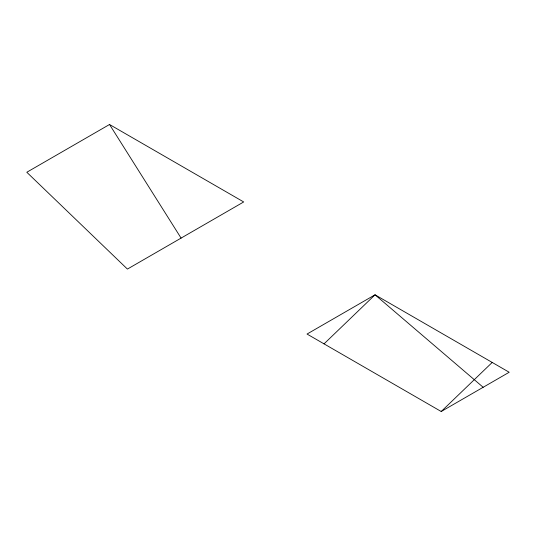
<?xml version="1.0" encoding="UTF-8"?>
<svg xmlns="http://www.w3.org/2000/svg" width="536" height="536" viewBox="0 0 536 536"><rect width="100%" height="100%" fill="white"/><g stroke="black" fill="none" stroke-linecap="round" stroke-linejoin="round"><path stroke-width="0.8" d="M324.039 343.864L375.039 294.793L509.2 372.252L441.202 411.507L307.034 334.049L375.039 294.793L483.171 387.28M441.202 411.507L492.202 362.437M109.532 124.493L26.8 172.257L127.421 269.079L243.699 201.951L109.532 124.493L181.088 238.098"/></g></svg>
